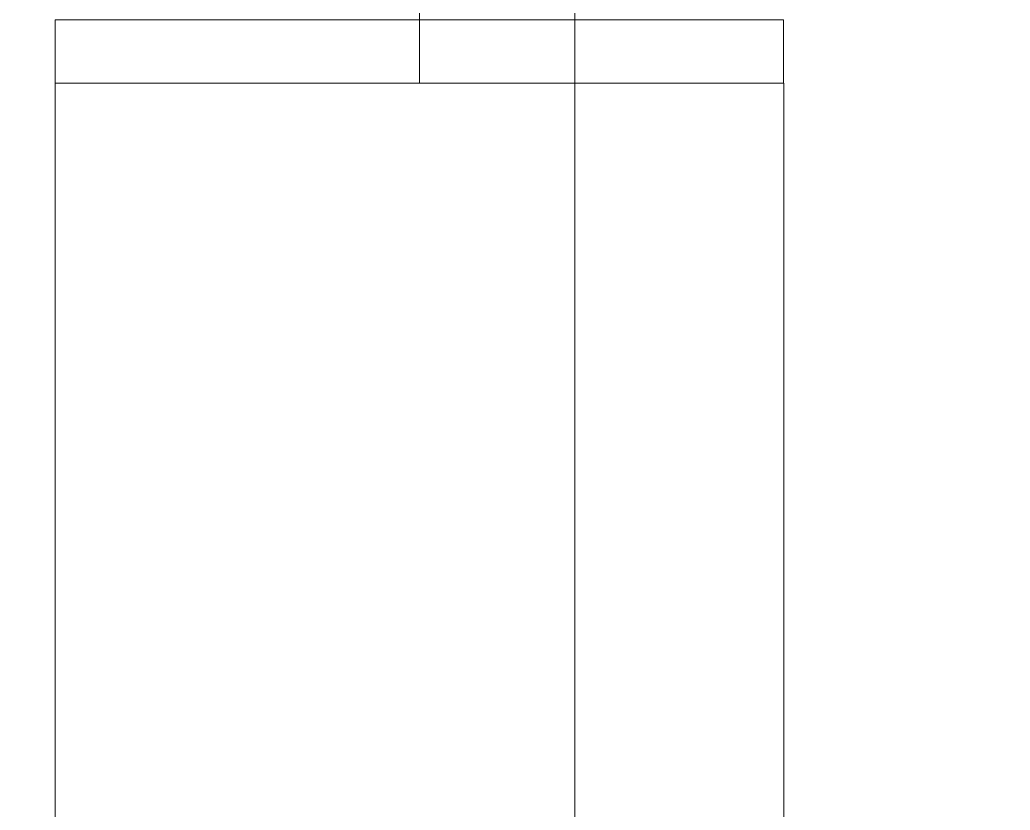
# Model space of a CAD drawing. Header units: millimetres. Extents: x 54 to 415, y 5 to 258.
# Drawn here: x 111.9 to 118.7, y 221.23 to 226.65 of the extents above; entities that cross this region are included whole.
import ezdxf

# ---------------------------------------------------------------- set-up
doc = ezdxf.new("R2010")
doc.units = ezdxf.units.MM
doc.linetypes.add('CENTERX2', pattern=[20.32, 12.7, -2.54, 2.54, -2.54])

msp = doc.modelspace()

# ---------------------------------------------------------------- linework, layer by layer
at = {"color": 7, "linetype": 'CENTERX2', "lineweight": 0}
msp.add_line((115.70831, 118.0924), (115.70831, 234.922), dxfattribs=at)
at = {"color": 7, "linetype": 'Continuous', "lineweight": 15}
for p, q in [((112.14225, 226.6544), (112.14225, 226.22107)), ((114.64165, 226.22107), (114.64165, 226.6544)), ((117.14105, 226.22107), (117.14105, 226.6544)), ((112.14164, 226.22107), (112.14164, 208.02573)), ((112.14331, 226.22107), (117.13998, 226.22107)), ((117.14164, 208.02573), (117.14164, 226.22107))]:
    msp.add_line(p, q, dxfattribs=at)
at = {"color": 7, "linetype": 'CENTERX2', "lineweight": 0}
msp.add_circle((115.70831, 174.75907), 62.01667, dxfattribs=at)
at = {"color": 7, "linetype": 'Continuous', "lineweight": 15}
msp.add_circle((115.70831, 174.75907), 56.66667, dxfattribs=at)
for points, knots in [([(114.64165, 227.94607), (114.64166, 227.92027), (114.64169, 227.86068), (114.64176, 227.75929), (114.64181, 227.63388), (114.64183, 227.48444), (114.6418, 227.31098), (114.64173, 227.11348), (114.64164, 226.89195), (114.64165, 226.73625), (114.64165, 226.6544)], [0, 0, 0, 0, 0.0599088, 0.1384058, 0.2354966, 0.3511869, 0.4854816, 0.6383837, 0.809892, 1, 1, 1, 1]), ([(114.64165, 226.6544), (114.64169, 226.77496), (114.64173, 226.90905), (114.64177, 227.05667), (114.64177, 227.09727), (114.64178, 227.13786), (114.64178, 227.17846), (114.64178, 227.21905), (114.64177, 227.25964), (114.64176, 227.30584), (114.64176, 227.36283), (114.64177, 227.43579), (114.64178, 227.52429), (114.64178, 227.62142), (114.64175, 227.71797), (114.64172, 227.80474), (114.64168, 227.87943), (114.64166, 227.9252), (114.64165, 227.94607)], [0, 0, 0, 0, 0.2800057, 0.3114353, 0.3428645, 0.3742932, 0.4057213, 0.4371485, 0.4685748, 0.5, 0.5444546, 0.6009401, 0.6694557, 0.75, 0.8265275, 0.8937019, 0.9515254, 1, 1, 1, 1]), ([(114.64165, 226.6544), (114.56002, 226.6544), (114.39656, 226.6544), (114.15367, 226.6544), (113.91565, 226.6544), (113.68468, 226.6544), (113.4629, 226.6544), (113.25236, 226.6544), (113.05538, 226.6544), (112.87373, 226.6544), (112.70893, 226.6544), (112.56271, 226.6544), (112.43653, 226.6544), (112.33145, 226.6544), (112.24839, 226.6544), (112.18804, 226.6544), (112.15091, 226.6544), (112.13797, 226.6544), (112.15071, 226.6544), (112.18771, 226.6544), (112.24791, 226.6544), (112.33082, 226.6544), (112.43589, 226.6544), (112.5621, 226.6544), (112.70841, 226.6544), (112.87323, 226.6544), (113.05488, 226.6544), (113.2519, 226.6544), (113.4625, 226.6544), (113.68437, 226.6544), (113.91537, 226.6544), (114.15349, 226.6544), (114.39649, 226.6544), (114.56002, 226.6544), (114.64165, 226.6544)], [0, 0, 0, 0, 0.0311936, 0.0624662, 0.0937216, 0.1248574, 0.1561008, 0.187374, 0.2185675, 0.249725, 0.2810045, 0.3122848, 0.3434681, 0.3747482, 0.40604, 0.437343, 0.4685889, 0.4998768, 0.5311815, 0.5624692, 0.5937359, 0.6250402, 0.6563457, 0.6875979, 0.7188899, 0.750191, 0.78135, 0.8125442, 0.8438515, 0.8751002, 0.9062374, 0.9375057, 0.968805, 1, 1, 1, 1]), ([(114.64165, 226.6544), (114.72387, 226.6544), (114.88858, 226.6544), (115.13284, 226.6544), (115.37154, 226.6544), (115.60235, 226.6544), (115.82418, 226.6544), (116.03468, 226.6544), (116.23154, 226.6544), (116.41295, 226.6544), (116.57752, 226.6544), (116.72334, 226.6544), (116.849, 226.6544), (116.95362, 226.6544), (117.03621, 226.6544), (117.09604, 226.6544), (117.1328, 226.6544), (117.14531, 226.6544), (117.13229, 226.6544), (117.095, 226.6544), (117.03472, 226.6544), (116.95167, 226.6544), (116.84673, 226.6544), (116.72059, 226.6544), (116.57435, 226.6544), (116.40952, 226.6544), (116.22793, 226.6544), (116.03069, 226.6544), (115.82002, 226.6544), (115.59829, 226.6544), (115.36716, 226.6544), (115.12886, 226.6544), (114.88603, 226.6544), (114.72306, 226.6544), (114.64165, 226.6544)], [0, 0, 0, 0, 0.0314203, 0.0629452, 0.0942649, 0.1253779, 0.156586, 0.1880051, 0.219166, 0.2502894, 0.2816656, 0.3129444, 0.3440511, 0.375284, 0.4066938, 0.4378533, 0.4690088, 0.5004215, 0.5316512, 0.5627473, 0.5940085, 0.6253819, 0.6565062, 0.6876621, 0.7190714, 0.750272, 0.781375, 0.8126816, 0.8440177, 0.8751256, 0.9063059, 0.9377192, 0.9688887, 1, 1, 1, 1]), ([(114.64165, 226.22107), (114.57269, 226.22107), (114.4343, 226.22107), (114.2264, 226.22107), (114.01897, 226.22107), (113.81602, 226.22107), (113.62045, 226.22107), (113.43296, 226.22107), (113.25227, 226.22107), (113.08164, 226.22107), (112.92309, 226.22107), (112.77734, 226.22107), (112.64343, 226.22107), (112.52379, 226.22107), (112.41979, 226.22107), (112.33162, 226.22107), (112.25893, 226.22107), (112.20294, 226.22107), (112.16415, 226.22107), (112.14291, 226.22107), (112.14034, 226.22107), (112.15708, 226.22107), (112.19115, 226.22107), (112.24105, 226.22107), (112.30738, 226.22107), (112.39028, 226.22107), (112.48949, 226.22107), (112.60507, 226.22107), (112.73685, 226.22107), (112.88192, 226.22107), (113.0386, 226.22107), (113.20525, 226.22107), (113.38402, 226.22107), (113.5715, 226.22107), (113.7655, 226.22107), (113.96442, 226.22107), (114.17007, 226.22107), (114.35343, 226.22107), (114.51126, 226.22107), (114.59815, 226.22107), (114.64165, 226.22107)], [0, 0, 0, 0, 0.0263522, 0.0528873, 0.0800001, 0.1073126, 0.1338533, 0.1603941, 0.1873145, 0.2146281, 0.2411381, 0.2676484, 0.294536, 0.3218142, 0.3483571, 0.3749002, 0.4018157, 0.4291136, 0.4558665, 0.4828081, 0.5100597, 0.5377423, 0.5639136, 0.5900854, 0.6166151, 0.6431443, 0.6699571, 0.696961, 0.7242623, 0.7519712, 0.7784892, 0.8051945, 0.8321894, 0.8595806, 0.8860957, 0.9126109, 0.9395048, 0.9667909, 0.9833728, 1, 1, 1, 1]), ([(114.64165, 226.22107), (114.71053, 226.22107), (114.84877, 226.22107), (115.05643, 226.22107), (115.26363, 226.22107), (115.46636, 226.22107), (115.66174, 226.22107), (115.84907, 226.22107), (116.02962, 226.22107), (116.2002, 226.22107), (116.3588, 226.22107), (116.50467, 226.22107), (116.63871, 226.22107), (116.7585, 226.22107), (116.86269, 226.22107), (116.95102, 226.22107), (117.02389, 226.22107), (117.07999, 226.22107), (117.11896, 226.22107), (117.14032, 226.22107), (117.14301, 226.22107), (117.12645, 226.22107), (117.09255, 226.22107), (117.04281, 226.22107), (116.97661, 226.22107), (116.89386, 226.22107), (116.79473, 226.22107), (116.6792, 226.22107), (116.54746, 226.22107), (116.40246, 226.22107), (116.24589, 226.22107), (116.07942, 226.22107), (115.90084, 226.22107), (115.71351, 226.22107), (115.51962, 226.22107), (115.32077, 226.22107), (115.11514, 226.22107), (114.9315, 226.22107), (114.77302, 226.22107), (114.68548, 226.22107), (114.64165, 226.22107)], [0, 0, 0, 0, 0.0263227, 0.0528283, 0.0799096, 0.1071893, 0.1337, 0.1602108, 0.1871001, 0.2143809, 0.2408912, 0.2674017, 0.2942897, 0.321568, 0.3481249, 0.3746823, 0.401613, 0.428927, 0.4556609, 0.4825833, 0.5098162, 0.5374779, 0.5636549, 0.5898324, 0.6163679, 0.6429029, 0.6697289, 0.6967468, 0.7240624, 0.7517868, 0.7782899, 0.80498, 0.8319593, 0.8593341, 0.8858481, 0.912362, 0.9392554, 0.9665407, 0.9832472, 1, 1, 1, 1])]:
    msp.add_open_spline(points, degree=3, knots=knots, dxfattribs=at)

doc.saveas('drawing.dxf')
